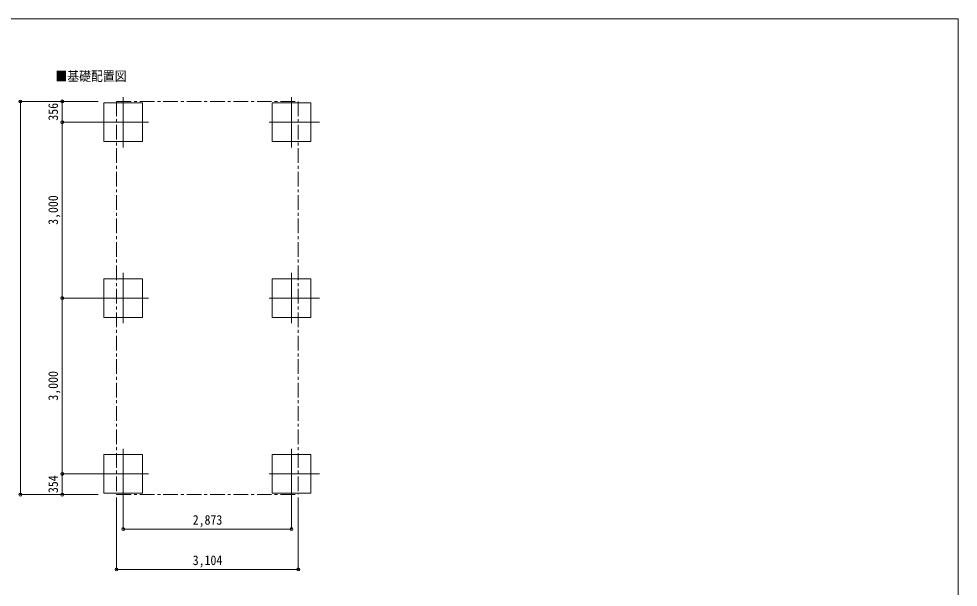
# Model space of a CAD drawing. Units: millimetres at full size, sheet at 1:50. Extents: x -14053 to 14053, y -9700 to 9700.
# Drawn here: x -2697 to 13347, y 0 to 9700 of the extents above; entities that cross this region are included whole.
import ezdxf
from ezdxf.enums import TextEntityAlignment as Align

# ---------------------------------------------------------------- set-up
doc = ezdxf.new("R2010")
doc.units = ezdxf.units.MM
doc.header["$LTSCALE"] = 50
doc.header["$PDMODE"] = 32
doc.header["$PDSIZE"] = 50
doc.linetypes.add('CHAIN1', pattern=[8, 5, -1, 1, -1])
for name, color, linetype, lineweight in [('1-0', 5, 'Continuous', 5), ('1-6', 6, 'Continuous', 9), ('F-0', 7, 'Continuous', 9)]:
    doc.layers.add(name, color=color, linetype=linetype, lineweight=lineweight)
doc.styles.add('ＭＳ ゴシック', font='')
doc.styles.get('ＭＳ ゴシック').set_extended_font_data('MS Gothic')

msp = doc.modelspace()

# ---------------------------------------------------------------- linework, layer by layer
at = {"layer": '1-0', "color": 4, "lineweight": 9}
for p, q in [((-912.74, 8363.48), (-912.74, 7503.48)), ((1960.26, 8363.48), (1960.26, 7503.48)), ((-482.74, 7933.48), (-1342.74, 7933.48)), ((1580.26, 7933.48), (2440.26, 7933.48)), ((-912.74, 5363.48), (-912.74, 4503.48)), ((1960.26, 5363.48), (1960.26, 4503.48)), ((-482.74, 4933.48), (-1342.74, 4933.48)), ((1580.26, 4933.48), (2440.26, 4933.48)), ((-912.74, 2363.48), (-912.74, 1503.48)), ((1960.26, 2363.48), (1960.26, 1503.48)), ((-482.74, 1933.48), (-1342.74, 1933.48)), ((1580.26, 1933.48), (2440.26, 1933.48))]:
    msp.add_line(p, q, dxfattribs=at)
at = {"layer": '1-0', "color": 7, "linetype": 'CHAIN1', "lineweight": 9}
for p, q in [((-1028.24, 8289.59), (-1028.24, 1579.44)), ((-1028.24, 8289.59), (2075.76, 8289.59)), ((2075.76, 8289.59), (2075.76, 1579.44)), ((-1028.24, 1579.44), (2075.76, 1579.44))]:
    msp.add_line(p, q, dxfattribs=at)
at = {"layer": '1-0', "color": 4, "lineweight": 9}
for points in [[(-582.74, 7603.48), (-582.74, 8263.48), (-1242.74, 8263.48), (-1242.74, 7603.48)], [(1630.26, 7603.48), (1630.26, 8263.48), (2290.26, 8263.48), (2290.26, 7603.48)], [(-582.74, 4603.48), (-582.74, 5263.48), (-1242.74, 5263.48), (-1242.74, 4603.48)], [(1630.26, 4603.48), (1630.26, 5263.48), (2290.26, 5263.48), (2290.26, 4603.48)], [(-582.74, 1603.48), (-582.74, 2263.48), (-1242.74, 2263.48), (-1242.74, 1603.48)], [(1630.26, 1603.48), (1630.26, 2263.48), (2290.26, 2263.48), (2290.26, 1603.48)]]:
    msp.add_lwpolyline(points, close=True, dxfattribs=at)
at = {"layer": '1-6'}
for p, q in [((-2668.15, 8289.19), (-1342.74, 8289.59)), ((-2668.15, 1579.44), (-2668.15, 8289.19)), ((-1953.53, 8289.59), (-1342.74, 8289.59)), ((-1953.53, 8289.59), (-1953.53, 7933.48)), ((-1953.53, 7933.48), (-1342.74, 7933.48)), ((-1953.53, 7933.48), (-1953.53, 4933.48)), ((-1953.53, 4933.48), (-1342.74, 4933.48)), ((-1953.53, 4933.48), (-1953.53, 1933.48)), ((-1953.53, 1933.48), (-1342.74, 1933.48)), ((-1953.53, 1933.48), (-1953.53, 1579.44)), ((-2668.15, 1579.44), (-1342.74, 1579.44)), ((-1953.53, 1579.44), (-1342.74, 1579.44)), ((-1028.24, 303.32), (-1028.24, 1530.53)), ((-912.74, 991.76), (-912.74, 1530.53)), ((1960.26, 991.76), (1960.26, 1530.53)), ((2075.76, 303.32), (2075.76, 1530.53)), ((-912.74, 991.76), (1960.26, 991.76)), ((-1028.24, 303.32), (2075.76, 303.32))]:
    msp.add_line(p, q, dxfattribs=at)
for p in [(-2668.15, 8289.19), (-1953.53, 8289.59), (-1953.53, 7933.48), (-1953.53, 4933.48), (-1953.53, 1933.48), (-2668.15, 1579.44), (-1953.53, 1579.44), (-912.74, 991.76), (1960.26, 991.76), (-1028.24, 303.32), (2075.76, 303.32)]:
    msp.add_point(p, dxfattribs=at)
at = {"layer": 'F-0', "color": 5, "lineweight": 5}
for p, q in [((-14053.43, 9700), (13346.57, 9700)), ((13346.57, 9700), (13346.57, -9700))]:
    msp.add_line(p, q, dxfattribs=at)

# ---------------------------------------------------------------- texts
at = {"layer": '1-0', "color": 7, "style": 'ＭＳ ゴシック', "width": 0.9}
msp.add_text('■基礎配置図', height=165, dxfattribs=at).set_placement((-2071.14, 8589.75), align=Align.BOTTOM_LEFT)
at = {"layer": '1-6', "color": 7, "style": 'ＭＳ ゴシック', "width": 0.9}
for s, p in [('356', (-1978.53, 7961.53)), ('3,000', (-1978.53, 6183.48)), ('3,000', (-1978.53, 3183.48)), ('354', (-1978.53, 1606.46))]:
    msp.add_text(s, height=165, rotation=90, dxfattribs=at).set_placement(p, align=Align.BOTTOM_LEFT)
for s, p in [('2,873', (273.76, 1016.76)), ('3,104', (273.76, 328.32))]:
    msp.add_text(s, height=165, dxfattribs=at).set_placement(p, align=Align.BOTTOM_LEFT)

doc.saveas('drawing.dxf')
